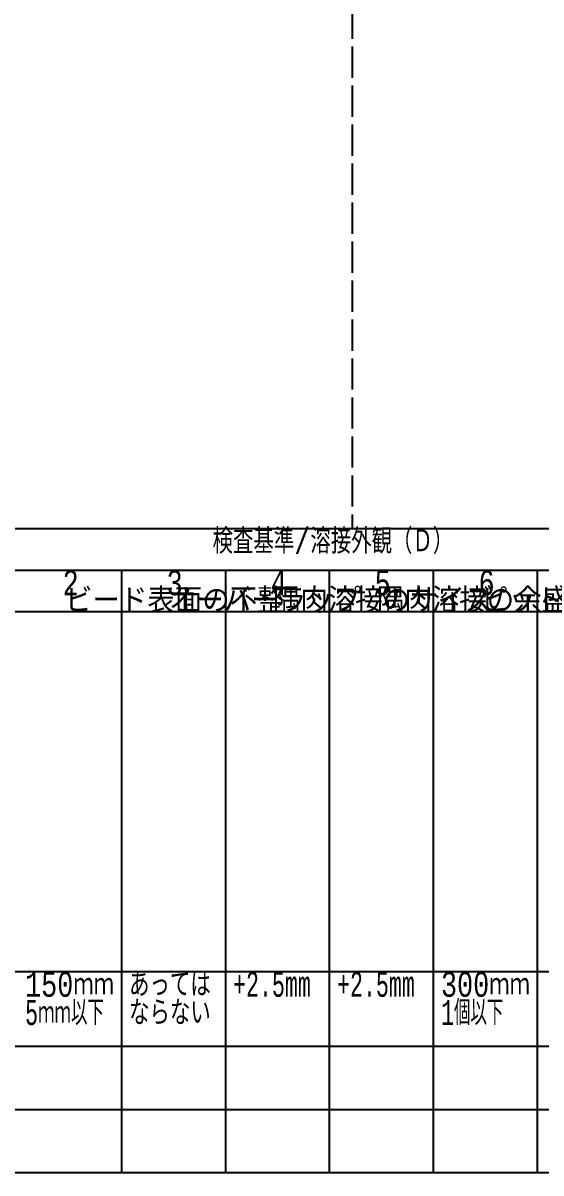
# Model space of a CAD drawing. Header units: millimetres. Extents: x -4568 to 36914, y -114 to 17788.
# Drawn here: x 5549 to 6047, y 13116 to 14223 of the extents above; entities that cross this region are included whole.
import ezdxf
from ezdxf.enums import TextEntityAlignment as Align

# ---------------------------------------------------------------- set-up
doc = ezdxf.new("R2010")
doc.units = ezdxf.units.MM
doc.header["$LTSCALE"] = 5
doc.linetypes.add('DASHED', pattern=[7.5, 6, -1.5])
doc.layers.get('0').update_dxf_attribs({"color": 255})
doc.layers.add('寸法', color=4, linetype='Continuous')
doc.layers.add('文字', color=7, linetype='Continuous')
doc.styles.add('DLSTANDARD1', font='monotxt.shx', dxfattribs={"width": 0.6, "bigfont": 'extfont'})
doc.styles.add('TATEGAKI', font='txt', dxfattribs={"bigfont": 'bigfont.shx'})

msp = doc.modelspace()

# ---------------------------------------------------------------- linework, layer by layer
at = {"linetype": 'DASHED', "lineweight": -3}
msp.add_line((5865.799, 15212.38), (5865.799, 13736.38), dxfattribs=at)
at = {"linetype": 'Continuous', "lineweight": -3}
for p, q in [((3444, 13736.38), (6648, 13736.38)), ((3444, 13696.38), (6648, 13696.38)), ((3444, 13656.38), (6344, 13656.38)), ((3444, 13310.089), (6344, 13310.089)), ((3444, 13238.315), (6344, 13238.315)), ((3444, 13177.348), (6344, 13177.348))]:
    msp.add_line(p, q, dxfattribs=at)
msp.add_lwpolyline([(3444, 15332.38), (6648, 15332.38), (6648, 13116.38), (3444, 13116.38)], close=True, dxfattribs=at)
at = {"layer": '寸法', "linetype": 'Continuous'}
for p, q in [((5644, 13116.38), (5644, 13696.38)), ((5744, 13116.38), (5744, 13696.38)), ((5844, 13116.38), (5844, 13696.38)), ((5944, 13116.38), (5944, 13696.38)), ((6044, 13116.38), (6044, 13696.38))]:
    msp.add_line(p, q, dxfattribs=at)

# ---------------------------------------------------------------- texts
at = {"layer": '文字', "color": 0, "linetype": 'Continuous', "ltscale": 6, "style": 'DLSTANDARD1'}
for s, width, p in [('検査基準/溶接外観（Ｄ）', 0.74375, (5731.439, 13704.954)), ('2', 0.74375, (5587.207, 13664.954)), ('3', 0.74375, (5687.207, 13664.954)), ('4', 0.74375, (5787.207, 13664.954)), ('5', 0.74375, (5887.207, 13664.954)), ('6', 0.74375, (5987.207, 13664.954)), ('150ｍｍ', 0.74375, (5551.094, 13278.664)), ('あっては', 0.74375, (5651.094, 13278.664)), ('+2.5mm', 0.6, (5751.094, 13278.664)), ('+2.5mm', 0.6, (5851.094, 13278.664)), ('300ｍｍ', 0.74375, (5951.094, 13278.664)), ('5ｍｍ以下', 0.6, (5551.094, 13251.46)), ('ならない', 0.74375, (5651.094, 13251.46)), ('1個以下', 0.6, (5951.094, 13251.46))]:
    msp.add_text(s, height=24, dxfattribs=dict(at, width=width)).set_placement(p, align=Align.BOTTOM_LEFT)
at = {"layer": '文字', "color": 0, "linetype": 'Continuous', "ltscale": 6, "style": 'TATEGAKI'}
for s, p in [('ビード表面の不整', (5589.476, 13648.052)), ('オーバーラップ', (5689.476, 13648.052)), ('隅肉溶接のサイズ', (5789.476, 13648.052)), ('隅肉溶接の余盛高さ', (5889.476, 13648.052)), ('ピット', (5989.476, 13648.052))]:
    msp.add_text(s, height=24, dxfattribs=at).set_placement(p, align=Align.BOTTOM_LEFT)

doc.saveas('drawing.dxf')
